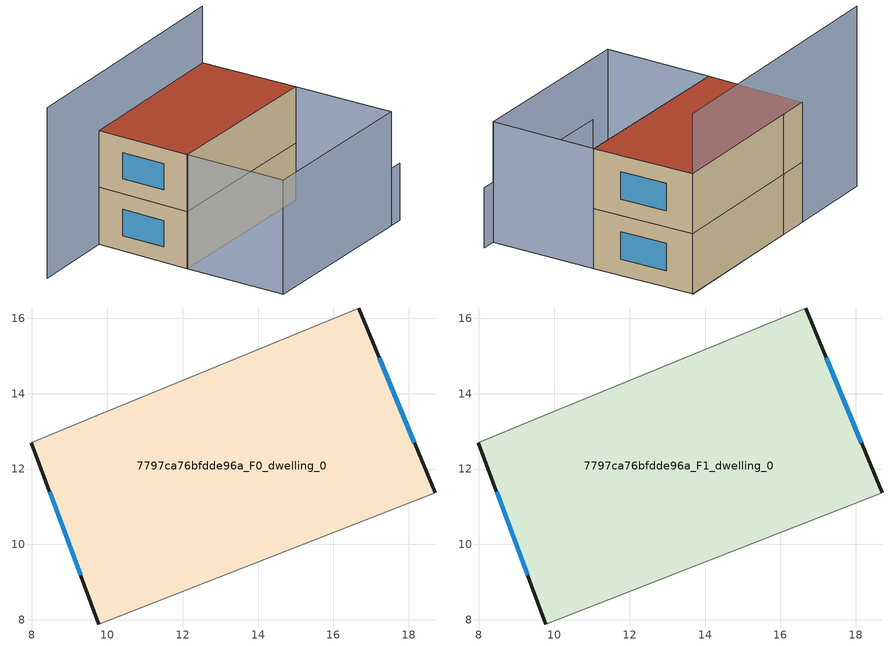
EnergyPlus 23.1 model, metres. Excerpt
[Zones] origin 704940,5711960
7797ca76bfdde96a_F0_dwelling_0
 floor ground (EU_floor_Construction): 16.67,16.28 18.7,11.37 9.77,7.89 7.98,12.7 9.45,13.31 z0
 wall outside (EU_wall_Construction): 7.98,12.7 9.77,7.89 / 18.7,11.37 16.67,16.28 z0:3
 wall adiabatic (EU_wall_Construction): 16.67,16.28 9.45,13.31 7.98,12.7 / 9.77,7.89 18.7,11.37 z0:3
 window (EU_Window_Construction): 8.47,11.4 9.29,9.19 / 18.15,12.69 17.22,14.95 z0.81:2.19
7797ca76bfdde96a_F1_dwelling_0
 floor to 7797ca76bfdde96a_F0_dwelling_0 (EU_floor_Construction): 16.67,16.28 18.7,11.37 9.77,7.89 7.98,12.7 9.45,13.31 z3
 wall outside (EU_wall_Construction): 7.98,12.7 9.77,7.89 / 18.7,11.37 16.67,16.28 z3:6
 wall adiabatic (EU_wall_Construction): 16.67,16.28 9.45,13.31 7.98,12.7 / 9.77,7.89 18.7,11.37 z3:6
 window (EU_Window_Construction): 8.47,11.4 9.29,9.19 / 18.15,12.69 17.22,14.95 z3.81:5.19
 roof outside (EU_roof_Construction): 18.7,11.37 16.67,16.28 9.45,13.31 7.98,12.7 9.77,7.89 z6
shading: 12.98,3.31 21.4,6.55 z0:3; 20.7,6.28 11.77,2.78 / 11.77,2.78 9.77,7.89 / 9.77,7.89 18.7,11.39 / 18.7,11.39 20.7,6.28 z0:6; 16.67,16.27 3.63,10.91 z0:9
[Building]
EU S2 Campaign: North Axis=0; Terrain=City; Solar Distribution=FullExterior
[Site:Location]
London: Latitude=51.5; Longitude=-0.5; Time Zone=0; Elevation=25
[SizingPeriod:WeatherFileDays]
AnnualSizingPeriod: Begin Month=1; Begin Day of Month=1; End Month=12; End Day of Month=31; Day of Week for Start Day=Monday; Use Weather File Daylight Saving Period=No; Use Weather File Rain and Snow Indicators=No
[MATERIAL]
EU_InternalMass_Material: Roughness=MediumRough; Thickness=0.1; Conductivity=1; Density=1800; Specific Heat=900; Thermal Absorptance=0.9; Solar Absorptance=0.7; Visible Absorptance=0.7
[MATERIAL:NOMASS] Roughness=MediumRough; Thermal Absorptance=0.9; Solar Absorptance=0.7; Visible Absorptance=0.7
Name | Thermal Resistance
EU_wall_NoMass | 0.727863
EU_roof_NoMass | 0.773354
EU_floor_NoMass | 1.79329
[WINDOWMATERIAL:SIMPLEGLAZINGSYSTEM]
EU_Window_SimpleGlazing: UFactor=2.58614; Solar Heat Gain Coefficient=0.76; Visible Transmittance=0.76
[CONSTRUCTION]
EU_wall_Construction: EU_wall_NoMass
EU_roof_Construction: EU_roof_NoMass
EU_floor_Construction: EU_floor_NoMass
EU_Window_Construction: EU_Window_SimpleGlazing
EU_InternalMass_Construction: EU_InternalMass_Material
[ZONE] Type=1; Multiplier=1; Ceiling Height=autocalculate; Floor Area=autocalculate; Part of Total Floor Area=Yes
Name | Volume
7797ca76bfdde96a_F0_dwelling_0 | 148.677
7797ca76bfdde96a_F1_dwelling_0 | 148.68
[INTERNALMASS] Construction=EU_InternalMass_Construction; Surface Area=49.5595
Name | Zone or ZoneList
7797ca76bfdde96a_F0_dwelling_0_EU_InternalMass | 7797ca76bfdde96a_F0_dwelling_0
7797ca76bfdde96a_F1_dwelling_0_EU_InternalMass | 7797ca76bfdde96a_F1_dwelling_0
[OTHEREQUIPMENT] Fuel Type=Electricity; Design Level Calculation Method=Watts/Area; Power per Zone Floor Area=1; Fraction Latent=0; Fraction Radiant=0; Fraction Lost=0; Carbon Dioxide Generation Rate=0; EndUse Subcategory=EU_Step8_InternalGains
Name | Zone or ZoneList or Space or SpaceList | Schedule
EU_Step8_InternalGain_7797ca76bfdde96a_F0_dwelling_0_f000 | 7797ca76bfdde96a_F0_dwelling_0 | EU_Step8_GainSchedule_7797ca76bfdde96a_F0_dwelling_0_f000
EU_Step8_InternalGain_7797ca76bfdde96a_F1_dwelling_0_f000 | 7797ca76bfdde96a_F1_dwelling_0 | EU_Step8_GainSchedule_7797ca76bfdde96a_F1_dwelling_0_f000
[ZONEVENTILATION:DESIGNFLOWRATE] Schedule=EU_AlwaysOn; Design Flow Rate Calculation Method=AirChanges/Hour; Air Changes per Hour=0.484901; Ventilation Type=Natural; Fan Pressure Rise=0; Fan Total Efficiency=1; Constant Term Coefficient=1; Temperature Term Coefficient=0; Velocity Term Coefficient=0; Velocity Squared Term Coefficient=0; Minimum Indoor Temperature=-100; Maximum Indoor Temperature=100; Delta Temperature=-100; Minimum Outdoor Temperature=-100; Maximum Outdoor Temperature=100; Maximum Wind Speed=40
Name | Zone or ZoneList or Space or SpaceList
EU_ConstantAir_7797ca76bfdde96a_F0_dwelling_0 | 7797ca76bfdde96a_F0_dwelling_0
EU_ConstantAir_7797ca76bfdde96a_F1_dwelling_0 | 7797ca76bfdde96a_F1_dwelling_0
[HVACTEMPLATE:THERMOSTAT] Constant Heating Setpoint=20; Constant Cooling Setpoint=50
EU_HeatOnly_7797ca76bfdde96a_F0_dwelling_0; EU_HeatOnly_7797ca76bfdde96a_F1_dwelling_0
[HVACTEMPLATE:ZONE:IDEALLOADSAIRSYSTEM] System Availability Schedule=EU_AlwaysOn; Maximum Heating Supply Air Temperature=50; Minimum Cooling Supply Air Temperature=13; Maximum Heating Supply Air Humidity Ratio=0.0156; Minimum Cooling Supply Air Humidity Ratio=0.0077; Heating Limit=NoLimit; Cooling Limit=NoLimit; Heating Availability Schedule=EU_AlwaysOn; Cooling Availability Schedule=EU_CoolingOff; Dehumidification Control Type=ConstantSensibleHeatRatio; Cooling Sensible Heat Ratio=0.7; Dehumidification Setpoint=60; Humidification Control Type=None; Humidification Setpoint=30; Outdoor Air Method=None; Outdoor Air Flow Rate per Person=0.00944; Outdoor Air Flow Rate per Zone Floor Area=0; Outdoor Air Flow Rate per Zone=0; Demand Controlled Ventilation Type=None; Outdoor Air Economizer Type=NoEconomizer; Heat Recovery Type=None; Sensible Heat Recovery Effectiveness=0.7; Latent Heat Recovery Effectiveness=0.65
Name | Template Thermostat
7797ca76bfdde96a_F0_dwelling_0 | EU_HeatOnly_7797ca76bfdde96a_F0_dwelling_0
7797ca76bfdde96a_F1_dwelling_0 | EU_HeatOnly_7797ca76bfdde96a_F1_dwelling_0
[SIZING:ZONE] Zone Cooling Design Supply Air Temperature Input Method=SupplyAirTemperature; Zone Cooling Design Supply Air Temperature=13; Zone Heating Design Supply Air Temperature Input Method=SupplyAirTemperature; Zone Heating Design Supply Air Temperature=50; Zone Cooling Design Supply Air Humidity Ratio=0.008; Zone Heating Design Supply Air Humidity Ratio=0.008; Cooling Design Air Flow Method=DesignDay; Cooling Design Air Flow Rate=0; Cooling Minimum Air Flow per Zone Floor Area=0.000762; Cooling Minimum Air Flow=0; Cooling Minimum Air Flow Fraction=0.2; Heating Design Air Flow Method=DesignDay; Heating Design Air Flow Rate=0; Heating Maximum Air Flow per Zone Floor Area=0.002032; Heating Maximum Air Flow=0.141576; Heating Maximum Air Flow Fraction=0.3; Account for Dedicated Outdoor Air System=No; Dedicated Outdoor Air System Control Strategy=NeutralSupplyAir; Dedicated Outdoor Air Low Setpoint Temperature for Design=autosize; Dedicated Outdoor Air High Setpoint Temperature for Design=autosize; Zone Load Sizing Method=Sensible Load Only No Latent Load; Zone Latent Cooling Design Supply Air Humidity Ratio Input Method=HumidityRatioDifference; Zone Cooling Design Supply Air Humidity Ratio Difference=0.005; Zone Latent Heating Design Supply Air Humidity Ratio Input Method=HumidityRatioDifference; Zone Humidification Design Supply Air Humidity Ratio Difference=0.005
7797ca76bfdde96a_F0_dwelling_0; 7797ca76bfdde96a_F1_dwelling_0
[SCHEDULE:CONSTANT]
Name | Hourly Value
EU_AlwaysOn | 1
EU_CoolingOff | 0
[SCHEDULE:FILE] Column Number=1; Rows to Skip at Top=0; Number of Hours of Data=8760; Column Separator=Comma; Interpolate to Timestep=No; Minutes per Item=60; Adjust Schedule for Daylight Savings=Yes
Name | File
EU_Step8_GainSchedule_7797ca76bfdde96a_F0_dwelling_0_f000 | ../../schedules/7797ca76bfdde96a/7797ca76bfdde96a_F0_dwelling_0_f000_gain.csv
EU_Step8_GainSchedule_7797ca76bfdde96a_F1_dwelling_0_f000 | ../../schedules/7797ca76bfdde96a/7797ca76bfdde96a_F1_dwelling_0_f000_gain.csv
